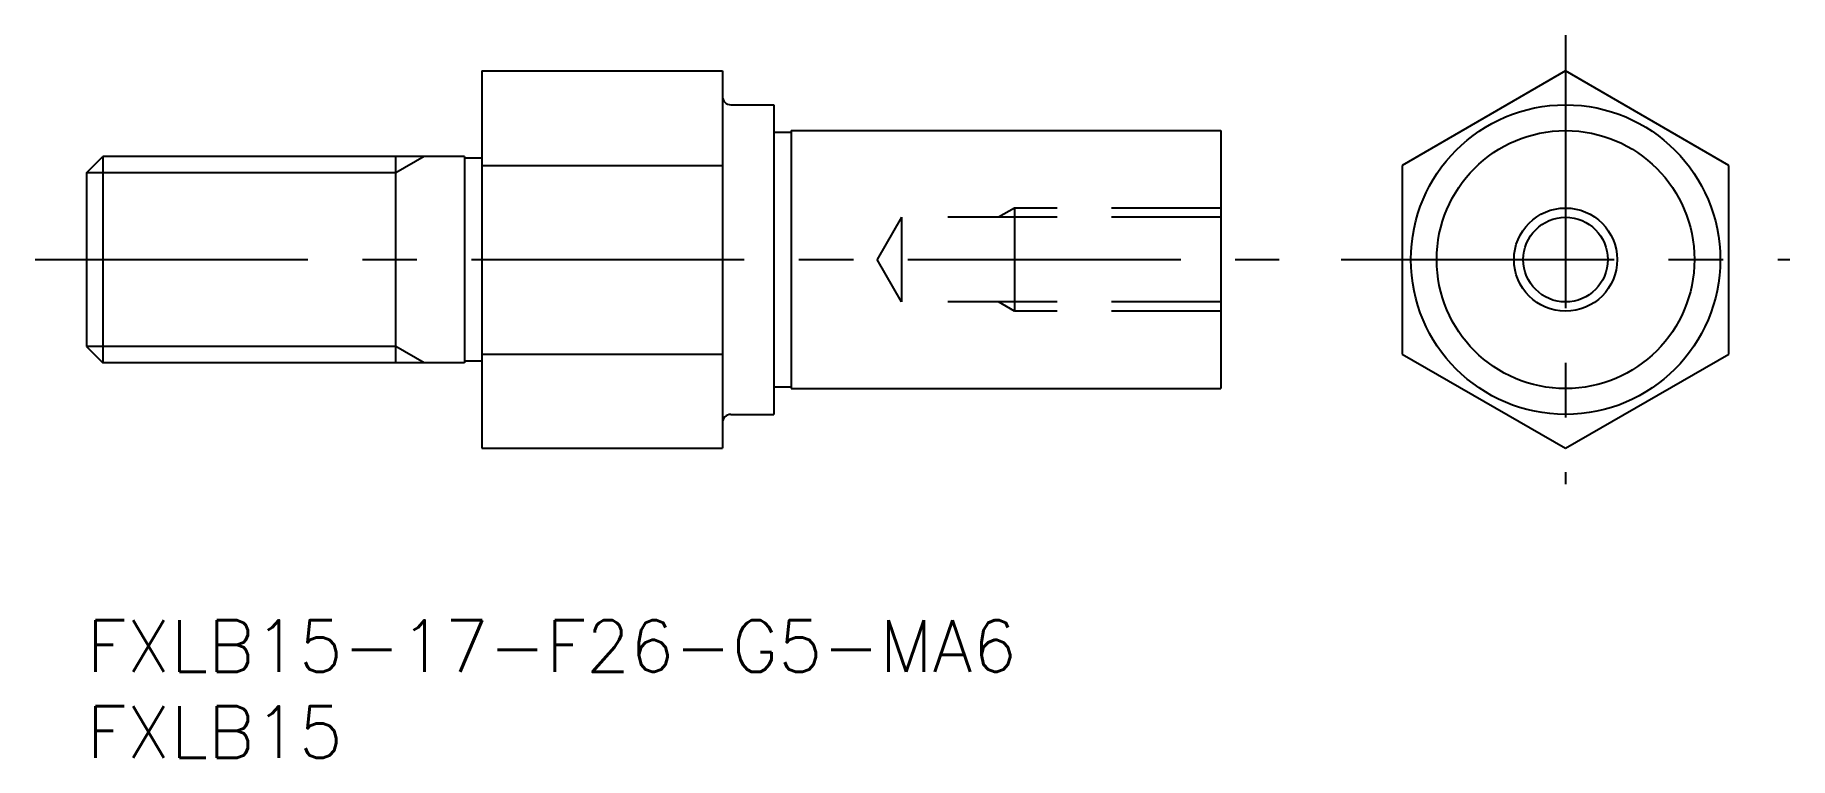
# Model space of a CAD drawing. Extents: x -3 to 99, y -8 to 34.
import ezdxf

# ---------------------------------------------------------------- set-up
doc = ezdxf.new("R2010")
doc.units = 0
doc.header["$LTSCALE"] = 0.5
doc.linetypes.add('CENTER', pattern=[50.8, 31.75, -6.35, 6.35, -6.35])
doc.linetypes.add('DASHED', pattern=[19.05, 12.7, -6.35])
for name, color, linetype in [('MSM_CENTER', 1, 'CENTER'), ('MSM_CONTINUOUS', 7, 'CONTINUOUS'), ('MSM_DASHED', 4, 'DASHED'), ('MSM_NARROW', 5, 'CONTINUOUS'), ('MSM_PART_NUMBER', 7, 'CONTINUOUS')]:
    doc.layers.add(name, color=color, linetype=linetype)
doc.styles.get("Standard").update_dxf_attribs({"font": 'txt.shx', "height": 3, "bigfont": 'bigfont.shx'})

# ---------------------------------------------------------------- blocks, each defined once
blk = doc.blocks.new('*U11')
at = {"layer": 'MSM_PART_NUMBER'}
blk.add_text('FXLB15', height=3, dxfattribs=at).set_placement((0, -8))
blk = doc.blocks.new('*U12')
at = {"layer": 'MSM_PART_NUMBER'}
blk.add_text('FXLB15-17-F26-G5-MA6', height=3, dxfattribs=at).set_placement((0, -3))

msp = doc.modelspace()

# ---------------------------------------------------------------- linework, layer by layer
at = {"layer": 'MSM_CENTER'}
for p, q in [((86.07, 34.02), (86.07, 7.92)), ((-3, 20.97), (69.4, 20.97)), ((73.02, 20.97), (99.13, 20.97))]:
    msp.add_line(p, q, dxfattribs=at)
at = {"layer": 'MSM_CONTINUOUS'}
for p, q in [((23, 31.94), (23, 10)), ((23, 31.94), (37, 31.94)), ((37, 31.94), (37, 10)), ((86.07, 31.94), (76.57, 26.45)), ((95.57, 26.45), (86.07, 31.94)), ((37.5, 29.97), (40, 29.97)), ((40, 29.97), (40, 11.97)), ((40, 28.37), (41, 28.37)), ((41, 28.47), (66, 28.47)), ((41, 28.47), (41, 13.47)), ((66, 28.47), (66, 13.47)), ((0, 26.02), (0.95, 26.97)), ((0.95, 26.97), (0.95, 14.97)), ((22, 26.97), (0.95, 26.97)), ((18, 14.97), (18, 26.97)), ((22, 26.97), (22, 14.97)), ((23, 26.87), (22, 26.87)), ((0, 26.02), (0, 15.92)), ((23, 26.45), (37, 26.45)), ((76.57, 26.45), (76.57, 15.48)), ((95.57, 15.48), (95.57, 26.45)), ((0, 15.92), (0.95, 14.97)), ((23, 15.48), (37, 15.48)), ((76.57, 15.48), (86.07, 10)), ((86.07, 10), (95.57, 15.48)), ((22, 14.97), (0.95, 14.97)), ((23, 15.07), (22, 15.07)), ((40, 13.57), (41, 13.57)), ((41, 13.47), (66, 13.47)), ((37.5, 11.97), (40, 11.97)), ((23, 10), (37, 10))]:
    msp.add_line(p, q, dxfattribs=at)
for radius in [9, 7.5, 2.46]:
    msp.add_circle((86.07, 20.97), radius, dxfattribs=at)
for centre, start, end in [((37.5, 30.47), 180, 270), ((37.5, 11.47), 90, 180)]:
    msp.add_arc(centre, 0.5, start, end, dxfattribs=at)
at = {"layer": 'MSM_DASHED'}
for p, q in [((54, 23.97), (53.06, 23.43)), ((66, 23.97), (54, 23.97)), ((54, 23.97), (54, 17.97)), ((47.42, 23.43), (46, 20.97)), ((66, 23.43), (47.42, 23.43)), ((47.42, 23.43), (47.42, 18.51)), ((47.42, 18.51), (46, 20.97)), ((66, 18.51), (47.42, 18.51)), ((54, 17.97), (53.06, 18.51)), ((66, 17.97), (54, 17.97))]:
    msp.add_line(p, q, dxfattribs=at)
at = {"layer": 'MSM_NARROW'}
for p, q in [((19.64, 26.97), (18, 26.02)), ((18, 26.02), (0, 26.02)), ((18, 15.92), (0, 15.92)), ((19.64, 14.97), (18, 15.92))]:
    msp.add_line(p, q, dxfattribs=at)
msp.add_circle((86.07, 20.97), 3, dxfattribs=at)

# ---------------------------------------------------------------- block references
at = {"layer": 'MSM_CONTINUOUS'}
for name in ['*U12', '*U11']:
    msp.add_blockref(name, (0, 0), dxfattribs=at)

doc.saveas('drawing.dxf')
